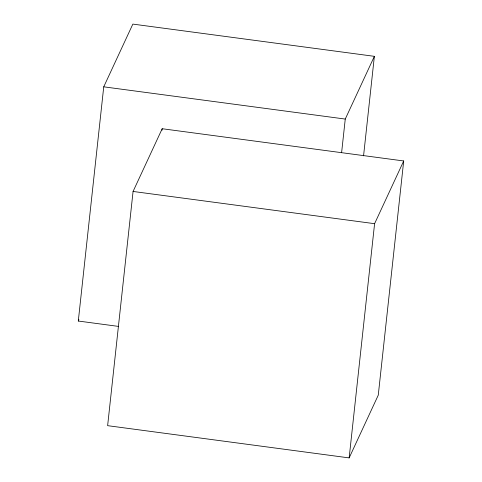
<?xml version="1.0" encoding="UTF-8"?>
<svg xmlns="http://www.w3.org/2000/svg" width="482" height="482" viewBox="0 0 482 482"><rect width="100%" height="100%" fill="white"/><g stroke="black" fill="none" stroke-linecap="round" stroke-linejoin="round"><path stroke-width="0.72" d="M118.548 326.41L78.295 321.036L103.738 86.826L132.851 24.1L374.369 56.334L363.561 155.855M133.074 191.456L107.631 425.666L349.149 457.9L378.262 395.174L403.705 160.964L162.187 128.73L133.074 191.456L374.592 223.69L403.705 160.964M162.024 130.224L162.187 128.73M341.599 152.734L345.257 119.066L374.369 56.334M349.149 457.9L374.592 223.69M78.295 321.036L78.928 319.674M103.738 86.826L345.257 119.066"/></g></svg>
